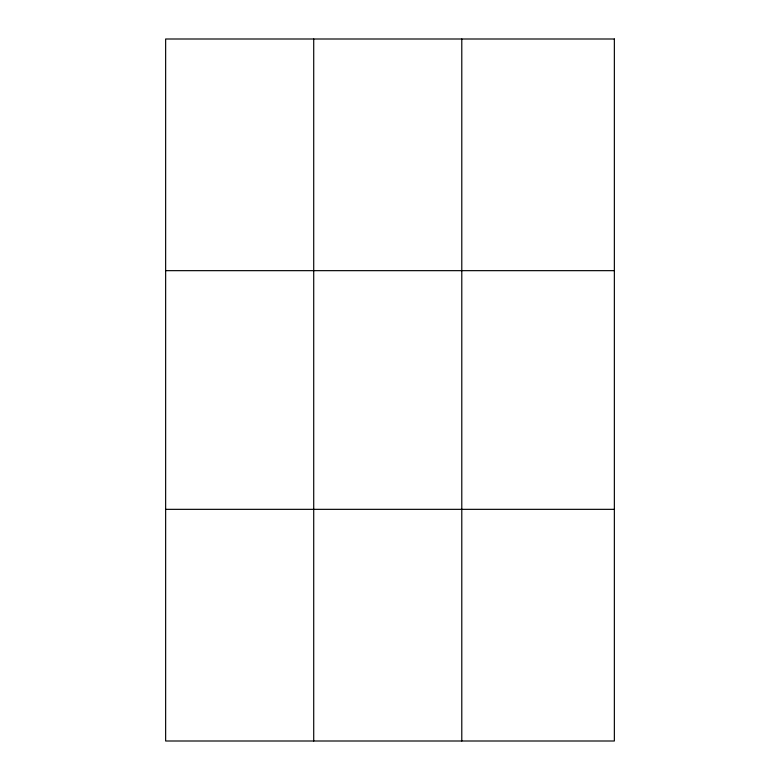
<?xml version="1.0" encoding="UTF-8"?>
<svg xmlns="http://www.w3.org/2000/svg" width="780" height="780" viewBox="0 0 780 780"><rect width="100%" height="100%" fill="white"/><g stroke="black" fill="none" stroke-linecap="round" stroke-linejoin="round"><path stroke-width="1.17" d="M313.716 39L313.716 741M461.789 39L461.789 741M165.643 270.66L614.357 270.66M165.643 509.34L614.357 509.34M614.357 39L614.357 741L165.643 741L165.643 39L614.357 39"/></g></svg>
